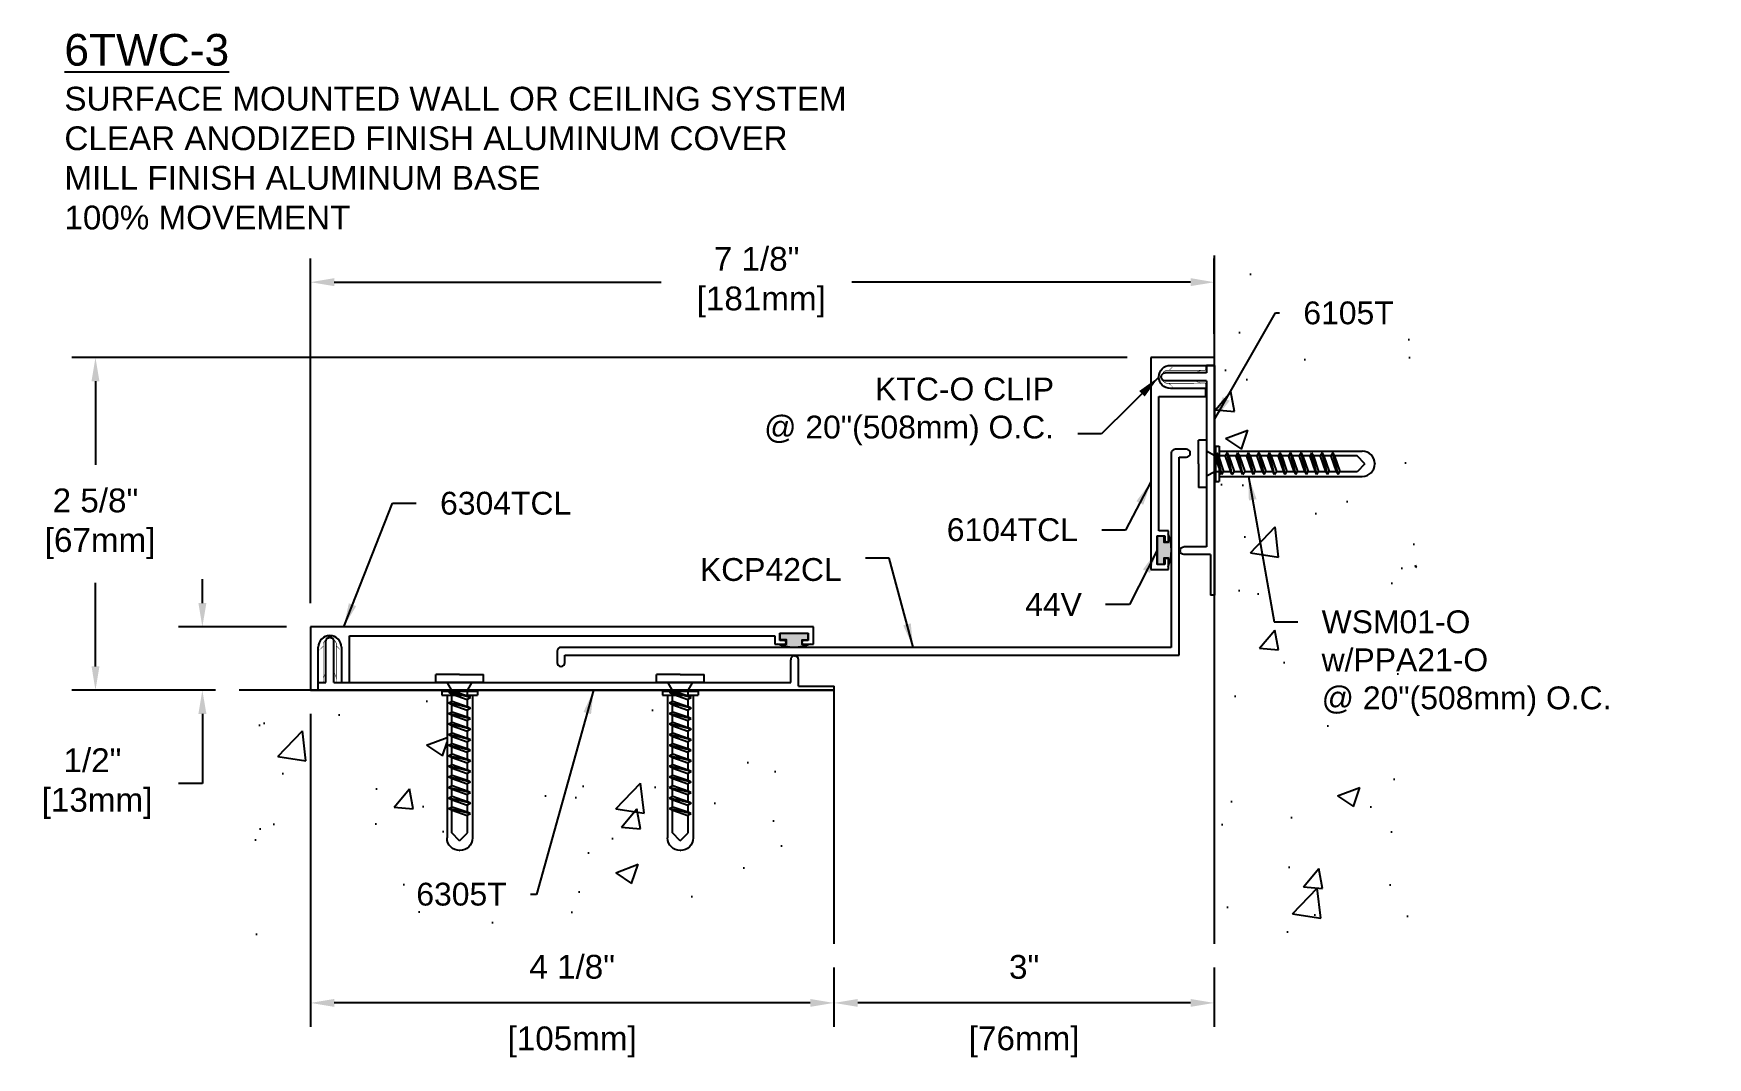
# Model space of a CAD drawing. Header units: inches. Extents: x 0.7 to 13.9, y -2.3 to 5.8.
import ezdxf

# ---------------------------------------------------------------- set-up
doc = ezdxf.new("R2010")
doc.units = ezdxf.units.IN
doc.header["$MEASUREMENT"] = 0
for name, color, linetype in [('Anchors', 4, 'Continuous'), ('Conditions', 1, 'Continuous'), ('Dimensions', 3, 'Continuous'), ('Fillers', 2, 'Continuous'), ('Metals', 7, 'Continuous'), ('Text', 2, 'Continuous')]:
    doc.layers.add(name, color=color, linetype=linetype)
doc.styles.add('arial', font='arial.ttf')
doc.dimstyles.new('ARIAL', dxfattribs={"dimtxt": 0.1875, "dimasz": 0.1875, "dimexe": 0.1875, "dimexo": 0.1875, "dimgap": 0.1875, "dimtad": 0, "dimtih": 1, "dimtoh": 1, "dimdec": 4, "dimzin": 3, "dimdsep": 46, "dimlunit": 4, "dimtxsty": 'arial', "dimcen": 0.1875, "dimadec": 0, "dimazin": 0, "dimtfac": 1, "dimtdec": 4, "dimtofl": 0, "dimtmove": 0, "dimatfit": 3, "dimfxl": 0, "dimfrac": 2, "dimtolj": 1, "dimtzin": 0, "dimarcsym": 0})

# ---------------------------------------------------------------- blocks, each defined once
blk = doc.blocks.new('6104T')
for p, q in [((-0.062, 0.5), (1.61, 0.5)), ((-0.062, 0), (-0.062, 0.5)), ((0.092, 0.438), (0.091, 0.438)), ((0.245, 0.438), (0.245, 0.068)), ((1.305, 0.438), (0.245, 0.438)), ((1.305, 0.362), (1.305, 0.438)), ((1.345, 0.45), (1.345, 0.392)), ((1.57, 0.45), (1.345, 0.45)), ((1.57, 0.392), (1.57, 0.45)), ((1.61, 0.5), (1.61, 0.362)), ((0, 0.347), (0, 0)), ((0.183, 0.068), (0.183, 0.347)), ((1.381, 0.362), (1.305, 0.362)), ((1.345, 0.392), (1.381, 0.392)), ((1.395, 0.378), (1.395, 0.376)), ((1.52, 0.376), (1.52, 0.378)), ((1.534, 0.392), (1.57, 0.392)), ((1.61, 0.362), (1.534, 0.362)), ((0, 0), (-0.062, 0)), ((0.245, 0.068), (0.183, 0.068))]:
    blk.add_line(p, q)
for centre, radius, start, end in [((0.091, 0.347), 0.091, 90, 180), ((0.092, 0.347), 0.091, 0, 90), ((1.381, 0.378), 0.014, 0, 90), ((1.381, 0.376), 0.014, 270, 0), ((1.534, 0.378), 0.014, 90, 180), ((1.534, 0.376), 0.014, 180, 270)]:
    blk.add_arc(centre, radius, start, end)
blk = doc.blocks.new('6105T')
for p, q in [((-1.723, 0.419), (-1.721, 0.419)), ((-1.753, 0.062), (-1.753, 0.389)), ((-1.691, 0.062), (-1.691, 0.389)), ((-0.352, 0.27), (-0.35, 0.27)), ((-0.382, 0.062), (-0.382, 0.24)), ((-0.32, 0.031), (-0.32, 0.24)), ((-1.813, 0), (-1.813, 0.062)), ((-1.813, 0.062), (-1.753, 0.062)), ((-1.813, 0), (0, 0)), ((-1.691, 0.062), (-0.382, 0.062)), ((-0.32, 0.031), (0, 0.031)), ((0, 0), (0, 0.031))]:
    blk.add_line(p, q)
for centre, start, end in [((-1.723, 0.389), 90, 180), ((-1.721, 0.389), 0, 90), ((-0.352, 0.24), 90, 180), ((-0.35, 0.24), 0, 90)]:
    blk.add_arc(centre, 0.03, start, end)
blk = doc.blocks.new('6304T')
for p, q in [((-0.062, 0.5), (-0.062, 0)), ((3.905, 0.5), (-0.062, 0.5)), ((0.245, 0.43), (3.6, 0.43)), ((0.245, 0.06), (0.245, 0.43)), ((3.6, 0.43), (3.6, 0.362)), ((3.64, 0.45), (3.865, 0.45)), ((3.64, 0.392), (3.64, 0.45)), ((3.865, 0.45), (3.865, 0.392)), ((3.905, 0.362), (3.905, 0.5)), ((0, 0), (0, 0.339)), ((0.183, 0.339), (0.183, 0.06)), ((3.6, 0.362), (3.676, 0.362)), ((3.676, 0.392), (3.64, 0.392)), ((3.69, 0.376), (3.69, 0.378)), ((3.815, 0.378), (3.815, 0.376)), ((3.865, 0.392), (3.829, 0.392)), ((3.829, 0.362), (3.905, 0.362)), ((-0.062, 0), (0, 0)), ((0.183, 0.06), (0.245, 0.06))]:
    blk.add_line(p, q)
for centre, radius, start, end in [((0.091, 0.339), 0.0915, 0, 180), ((3.676, 0.378), 0.014, 0, 90), ((3.676, 0.376), 0.014, 270, 360), ((3.829, 0.378), 0.014, 90, 180), ((3.829, 0.376), 0.014, 180, 270)]:
    blk.add_arc(centre, radius, start, end)
blk = doc.blocks.new('6305T')
for p, q in [((-3.978, 0.419), (-3.976, 0.419)), ((-4.008, 0.062), (-4.008, 0.389)), ((-3.946, 0.062), (-3.946, 0.389)), ((-0.312, 0.27), (-0.31, 0.27)), ((-0.342, 0.062), (-0.342, 0.24)), ((-0.28, 0.031), (-0.28, 0.24)), ((-4.068, 0), (-4.068, 0.062)), ((-4.068, 0.062), (-4.008, 0.062)), ((-4.068, 0), (0, 0)), ((-3.946, 0.062), (-0.342, 0.062)), ((-0.28, 0.031), (0, 0.031)), ((0, 0), (0, 0.031))]:
    blk.add_line(p, q)
for centre, start, end in [((-3.978, 0.389), 90, 180), ((-3.976, 0.389), 0, 90), ((-0.312, 0.24), 90, 180), ((-0.31, 0.24), 0, 90)]:
    blk.add_arc(centre, 0.03, start, end)
blk = doc.blocks.new('44v')
blk.add_hatch(color=256).paths.add_polyline_path([(0.11, 0), (-0.11, 0), (-0.11, -0.053), (-0.06, -0.053), (-0.06, -0.086), (-0.13, -0.086, 0.199136), (0.131, -0.086), (0.061, -0.086), (0.061, -0.054), (0.11, -0.054)])
blk.add_lwpolyline([(-0.13, -0.086), (-0.06, -0.086), (-0.06, -0.053), (-0.11, -0.053), (-0.11, 0), (0.11, 0), (0.11, -0.054), (0.061, -0.054), (0.061, -0.086), (0.131, -0.086, -0.199136)], format="xyb", close=True)
blk = doc.blocks.new('A$CB5')
for points in [[(0, 0.252, 0, 0.005, 0), (0.04, 0.291, 0.005, 0.005, 0)], [(0.183, 0.252, 0, 0.005, 0), (0.142, 0.294, 0.005, 0.005, 0)], [(0.06, 0.097, 0, 0.005, 0), (0.041, 0.041, 0.005, 0.005, 0)], [(0.122, 0.097, 0, 0.005, 0), (0.142, 0.041, 0.005, 0.005, 0)]]:
    blk.add_lwpolyline(points, format="xyseb")
at = {"const_width": 0.005}
for points in [[(0.041, 0.313), (0.041, 0.014, -0.414214), (0.031, 0.004), (0.003, 0.004)], [(0.041, 0.313, -0.804927), (0.143, 0.307, 0.586365)], [(0.143, 0.307), (0.141, 0.013, 0.4154), (0.151, 0.003), (0.183, 0.003)]]:
    blk.add_lwpolyline(points, format="xyb", dxfattribs=at)
blk = doc.blocks.new('tclip')
blk.add_blockref('A$CB5', (3.433, 2.823))
blk = doc.blocks.new('WSM01')
for p, q in [((0.005, 0.063), (-0.183, 0.063)), ((-0.183, 0.001), (-0.183, 0.063)), ((0.192, 0.001), (-0.183, 0.001)), ((-0.058, -0.064), (-0.093, 0.001)), ((0.005, 0.063), (0.192, 0.063)), ((0.067, -0.064), (0.103, 0.001)), ((0.192, 0.001), (0.192, 0.063)), ((-0.081, -0.12), (0.091, -0.078)), ((-0.081, -0.12), (-0.055, -0.106)), ((-0.081, -0.12), (-0.055, -0.134)), ((-0.058, -0.107), (-0.058, -0.064)), ((0.067, -0.064), (-0.058, -0.064)), ((0.065, -0.064), (-0.055, -0.106)), ((0.065, -0.093), (-0.055, -0.134)), ((0.091, -0.078), (0.065, -0.064)), ((0.091, -0.078), (0.065, -0.093)), ((0.067, -0.065), (0.067, -0.064)), ((0.067, -0.149), (0.067, -0.092)), ((-0.081, -0.203), (0.091, -0.162)), ((-0.081, -0.203), (-0.055, -0.189)), ((-0.081, -0.203), (-0.055, -0.218)), ((-0.081, -0.287), (0.091, -0.245)), ((-0.058, -0.191), (-0.058, -0.133)), ((-0.058, -0.274), (-0.058, -0.216)), ((0.065, -0.147), (-0.055, -0.189)), ((0.065, -0.176), (-0.055, -0.218)), ((0.065, -0.231), (-0.055, -0.272)), ((0.065, -0.259), (-0.055, -0.301)), ((0.091, -0.162), (0.065, -0.147)), ((0.091, -0.162), (0.065, -0.176)), ((0.091, -0.245), (0.065, -0.231)), ((0.091, -0.245), (0.065, -0.259)), ((0.067, -0.232), (0.067, -0.175)), ((0.067, -0.315), (0.067, -0.258)), ((-0.081, -0.287), (-0.055, -0.272)), ((-0.081, -0.287), (-0.055, -0.301)), ((-0.081, -0.37), (0.091, -0.328)), ((-0.081, -0.37), (-0.055, -0.356)), ((-0.081, -0.37), (-0.055, -0.384)), ((-0.058, -0.357), (-0.058, -0.3)), ((-0.058, -0.441), (-0.058, -0.383)), ((0.065, -0.314), (-0.055, -0.356)), ((0.065, -0.343), (-0.055, -0.384)), ((0.091, -0.328), (0.065, -0.314)), ((0.091, -0.328), (0.065, -0.343)), ((0.067, -0.399), (0.067, -0.342)), ((-0.081, -0.453), (0.091, -0.412)), ((-0.081, -0.453), (-0.055, -0.439)), ((-0.081, -0.453), (-0.055, -0.468)), ((-0.081, -0.537), (0.091, -0.495)), ((-0.081, -0.537), (-0.055, -0.522)), ((-0.058, -0.524), (-0.058, -0.466)), ((0.065, -0.397), (-0.055, -0.439)), ((0.065, -0.426), (-0.055, -0.468)), ((0.065, -0.481), (-0.055, -0.522)), ((0.065, -0.509), (-0.055, -0.551)), ((0.091, -0.412), (0.065, -0.397)), ((0.091, -0.412), (0.065, -0.426)), ((0.091, -0.495), (0.065, -0.481)), ((0.091, -0.495), (0.065, -0.509)), ((0.067, -0.482), (0.067, -0.425)), ((0.067, -0.565), (0.067, -0.508)), ((-0.081, -0.537), (-0.055, -0.551)), ((-0.081, -0.62), (0.091, -0.578)), ((-0.081, -0.62), (-0.055, -0.606)), ((-0.081, -0.62), (-0.055, -0.634)), ((-0.058, -0.607), (-0.058, -0.55)), ((-0.058, -0.691), (-0.058, -0.633)), ((0.065, -0.564), (-0.055, -0.606)), ((0.065, -0.593), (-0.055, -0.634)), ((0.065, -0.647), (-0.055, -0.689)), ((0.091, -0.578), (0.065, -0.564)), ((0.091, -0.578), (0.065, -0.593)), ((0.091, -0.662), (0.065, -0.647)), ((0.067, -0.649), (0.067, -0.592)), ((-0.081, -0.703), (0.091, -0.662)), ((-0.081, -0.703), (-0.055, -0.689)), ((-0.081, -0.703), (-0.055, -0.718)), ((-0.081, -0.787), (0.091, -0.745)), ((-0.081, -0.787), (-0.055, -0.772)), ((-0.081, -0.787), (-0.055, -0.801)), ((-0.058, -0.774), (-0.058, -0.716)), ((0.065, -0.676), (-0.055, -0.718)), ((0.065, -0.731), (-0.055, -0.772)), ((0.065, -0.759), (-0.055, -0.801)), ((0.091, -0.662), (0.065, -0.676)), ((0.091, -0.745), (0.065, -0.731)), ((0.091, -0.745), (0.065, -0.759)), ((0.067, -0.732), (0.067, -0.675)), ((0.067, -0.815), (0.067, -0.758)), ((-0.081, -0.87), (0.091, -0.828)), ((-0.081, -0.87), (-0.055, -0.856)), ((-0.081, -0.87), (-0.055, -0.884)), ((-0.081, -0.953), (0.091, -0.912)), ((-0.058, -0.857), (-0.058, -0.8)), ((-0.058, -0.941), (-0.058, -0.883)), ((0.065, -0.814), (-0.055, -0.856)), ((0.065, -0.843), (-0.055, -0.884)), ((0.065, -0.897), (-0.055, -0.939)), ((0.091, -0.828), (0.065, -0.814)), ((0.091, -0.828), (0.065, -0.843)), ((0.091, -0.912), (0.065, -0.897)), ((0.091, -0.912), (0.065, -0.926)), ((0.067, -0.899), (0.067, -0.842)), ((-0.081, -0.953), (-0.055, -0.939)), ((-0.081, -0.953), (-0.055, -0.968)), ((-0.081, -1.037), (0.091, -0.995)), ((-0.081, -1.037), (-0.055, -1.022)), ((-0.081, -1.037), (-0.055, -1.051)), ((-0.058, -1.024), (-0.058, -0.966)), ((-0.058, -1.187), (-0.058, -1.05)), ((0.065, -0.926), (-0.055, -0.968)), ((0.065, -0.981), (-0.055, -1.022)), ((0.065, -1.009), (-0.055, -1.051)), ((0.091, -0.995), (0.065, -0.981)), ((0.091, -0.995), (0.065, -1.009)), ((0.067, -0.982), (0.067, -0.925)), ((0.067, -1.187), (0.067, -1.008)), ((0.005, -1.249), (-0.058, -1.187)), ((0.005, -1.249), (0.067, -1.187))]:
    blk.add_line(p, q)
blk = doc.blocks.new('PPA21')
for p, q in [((0.14, 0.03), (-0.14, 0.03)), ((-0.14, 0.03), (-0.14, 0)), ((0.14, 0), (-0.14, 0)), ((-0.1, 0), (-0.1, -1.128)), ((0.1, 0), (0.1, -1.128)), ((0.14, 0.03), (0.14, 0)), ((0.001, -1.227), (-0.001, -1.227))]:
    blk.add_line(p, q)
for centre, start, end in [((-0.001, -1.128), 180, 270), ((0.001, -1.128), 270, 0)]:
    blk.add_arc(centre, 0.099, start, end)
blk = doc.blocks.new('*D10')
at = {"layer": 'Defpoints', "color": 0}
for p in [(7.057, -1.39), (10.057, -1.39), (7.057, -1.857)]:
    blk.add_point(p, dxfattribs=at)
at = {"layer": 'Dimensions', "color": 0, "lineweight": -2}
for p, q in [((7.057, -1.577), (7.057, -2.045)), ((10.057, -1.577), (10.057, -2.045)), ((9.87, -1.857), (7.245, -1.857))]:
    blk.add_line(p, q, dxfattribs=at)
at = {"layer": 'Dimensions', "color": 0}
for points in [[(7.245, -1.826), (7.245, -1.888), (7.057, -1.857)], [(9.87, -1.826), (9.87, -1.888), (10.057, -1.857)]]:
    blk.add_solid(points, dxfattribs=at)
at = {"layer": 'Dimensions', "color": 0, "char_height": 0.1875, "attachment_point": 5, "style": 'arial'}
for s, insert in [('\\A1;3"', (8.557, -1.574)), ('\\A1;[76mm]', (8.557, -2.165))]:
    blk.add_mtext(s, dxfattribs=dict(at, insert=insert))
blk = doc.blocks.new('*D11')
at = {"layer": 'Defpoints', "color": 0}
for p in [(2.927, 0.61), (7.057, -1.39), (2.927, -1.857)]:
    blk.add_point(p, dxfattribs=at)
at = {"layer": 'Dimensions', "color": 0, "lineweight": -2}
for p, q in [((2.927, 0.423), (2.927, -2.045)), ((7.057, -1.577), (7.057, -2.045)), ((6.87, -1.857), (3.115, -1.857))]:
    blk.add_line(p, q, dxfattribs=at)
at = {"layer": 'Dimensions', "color": 0}
for points in [[(3.115, -1.826), (3.115, -1.888), (2.927, -1.857)], [(6.87, -1.826), (6.87, -1.888), (7.057, -1.857)]]:
    blk.add_solid(points, dxfattribs=at)
at = {"layer": 'Dimensions', "color": 0, "char_height": 0.1875, "attachment_point": 5, "style": 'arial'}
for s, insert in [('\\A1;4 1/8"', (4.992, -1.573)), ('\\A1;[105mm]', (4.992, -2.165))]:
    blk.add_mtext(s, dxfattribs=dict(at, insert=insert))
blk = doc.blocks.new('*D12')
at = {"layer": 'Defpoints', "color": 0}
for p in [(9.557, 3.235), (1.232, 0.61), (2.366, 0.61)]:
    blk.add_point(p, dxfattribs=at)
at = {"layer": 'Dimensions', "color": 0, "lineweight": -2}
for p, q in [((9.37, 3.235), (1.045, 3.235)), ((1.232, 3.048), (1.232, 2.388)), ((1.232, 0.798), (1.232, 1.457)), ((2.179, 0.61), (1.045, 0.61))]:
    blk.add_line(p, q, dxfattribs=at)
at = {"layer": 'Dimensions', "color": 0}
for points in [[(1.201, 3.048), (1.263, 3.048), (1.232, 3.235)], [(1.201, 0.798), (1.263, 0.798), (1.232, 0.61)]]:
    blk.add_solid(points, dxfattribs=at)
at = {"layer": 'Dimensions', "color": 0, "insert": (1.232, 1.923), "char_height": 0.1875, "attachment_point": 5, "style": 'arial'}
blk.add_mtext('\\A1;2 5/8"\\P [67mm]', dxfattribs=at)
blk = doc.blocks.new('*D13')
at = {"layer": 'Defpoints', "color": 0}
for p in [(2.927, 1.11), (2.075, 0.61), (2.366, 0.61)]:
    blk.add_point(p, dxfattribs=at)
at = {"layer": 'Dimensions', "color": 0, "lineweight": -2}
for p, q in [((2.075, 1.298), (2.075, 1.485)), ((2.74, 1.11), (1.888, 1.11)), ((2.179, 0.61), (1.888, 0.61)), ((2.075, 0.423), (2.075, -0.127)), ((2.075, -0.127), (1.888, -0.127))]:
    blk.add_line(p, q, dxfattribs=at)
at = {"layer": 'Dimensions', "color": 0}
for points in [[(2.044, 1.298), (2.107, 1.298), (2.075, 1.11)], [(2.044, 0.423), (2.107, 0.423), (2.075, 0.61)]]:
    blk.add_solid(points, dxfattribs=at)
at = {"layer": 'Dimensions', "color": 0, "insert": (1.208, -0.127), "char_height": 0.1875, "attachment_point": 5, "style": 'arial'}
blk.add_mtext('\\A1;1/2"\\P [13mm]', dxfattribs=at)
blk = doc.blocks.new('*D14')
at = {"layer": 'Defpoints', "color": 0}
for p in [(2.927, 3.829), (10.057, 3.235), (2.927, 1.11)]:
    blk.add_point(p, dxfattribs=at)
at = {"layer": 'Dimensions', "color": 0, "lineweight": -2}
for p, q in [((2.927, 1.298), (2.927, 4.017)), ((10.057, 3.423), (10.057, 4.017)), ((3.115, 3.829), (5.694, 3.829)), ((9.87, 3.829), (7.199, 3.829))]:
    blk.add_line(p, q, dxfattribs=at)
at = {"layer": 'Dimensions', "color": 0}
for points in [[(3.115, 3.861), (3.115, 3.798), (2.927, 3.829)], [(9.87, 3.861), (9.87, 3.798), (10.057, 3.829)]]:
    blk.add_solid(points, dxfattribs=at)
at = {"layer": 'Dimensions', "color": 0, "insert": (6.447, 3.829), "char_height": 0.1875, "attachment_point": 5, "style": 'arial'}
blk.add_mtext('\\A1;7 1/8"\\P [181mm]', dxfattribs=at)
blk = doc.blocks.new('kcp42')
for p, q in [((-0.062, 1.594), (-0.062, 0.062)), ((0.058, 1.625), (-0.031, 1.625)), ((0.088, 1.593), (0.088, 1.595)), ((0, 1.563), (0.058, 1.563)), ((0, 0), (0, 1.563)), ((-4.907, 0.031), (-4.907, -0.058)), ((-0.062, 0.062), (-4.876, 0.062)), ((-4.845, 0), (0, 0)), ((-4.845, -0.058), (-4.845, 0)), ((-4.877, -0.088), (-4.875, -0.088))]:
    blk.add_line(p, q)
for centre, radius, start, end in [((-0.031, 1.594), 0.031, 90, 180), ((0.058, 1.595), 0.03, 0, 90), ((0.058, 1.593), 0.03, 270, 360), ((-4.876, 0.031), 0.031, 90, 180), ((-4.877, -0.058), 0.03, 180, 270), ((-4.875, -0.058), 0.03, 270, 360)]:
    blk.add_arc(centre, radius, start, end)

msp = doc.modelspace()

# ---------------------------------------------------------------- hatches: boundary and pattern name
at = {"layer": 'Conditions'}
h = msp.add_hatch(dxfattribs=at)
h.set_pattern_fill('AR-CONC', color=256, scale=0.25, style=0)
h.paths.add_polyline_path([(11.65271, 4.04084), (10.05745, 4.04084), (10.05745, 2.53664), (10.09545, 2.53664), (10.09545, 2.49664), (11.22336, 2.49664, -0.41421356), (11.32236, 2.39764), (11.32236, 2.39564, -0.41421356), (11.22336, 2.29664), (10.09545, 2.29664), (10.09545, 2.25664), (10.05745, 2.25664), (10.05745, -1.38986), (11.65271, -1.38986)])
h.paths.add_polyline_path([(7.05745, 0.61014), (5.9852, 0.61014), (5.9852, 0.57214), (5.9452, 0.57214), (5.9452, -0.55578, -0.41421356), (5.8462, -0.65478), (5.8442, -0.65478, -0.41421356), (5.7452, -0.55578), (5.7452, 0.57214), (5.7052, 0.57214), (5.7052, 0.61014), (4.2447, 0.61014), (4.2447, 0.57214), (4.2047, 0.57214), (4.2047, -0.55578, -0.41421356), (4.1057, -0.65478), (4.1037, -0.65478, -0.41421356), (4.0047, -0.55578), (4.0047, 0.57214), (3.9647, 0.57214), (3.9647, 0.61014), (2.36642, 0.61014), (2.36642, -1.38986), (7.05745, -1.38986)])
h.paths.add_polyline_path([(11.60591, 2.05699), (13.94726, 2.05699), (13.94726, 1.42768), (11.60591, 1.42768)], flags=9)

# ---------------------------------------------------------------- linework, layer by layer
for points in [[(10.05745, -1.38986), (10.05745, 4.04084)], [(7.05745, -1.38986), (7.05745, 0.61014), (2.36642, 0.61014)]]:
    msp.add_lwpolyline(points, dxfattribs=at)

# ---------------------------------------------------------------- block references
at = {"layer": 'Anchors', "xscale": -1, "rotation": 89.9999999999967}
msp.add_blockref('tclip', (12.8157, 6.60693), dxfattribs=at)
at = {"layer": 'Anchors', "rotation": 89.9999999999999}
for name, p in [('WSM01', (9.99599, 2.39174)), ('PPA21', (10.09545, 2.39664))]:
    msp.add_blockref(name, p, dxfattribs=at)
at = {"layer": 'Anchors'}
msp.add_blockref('tclip', (-0.4435, -2.15612), dxfattribs=at)
at = {"layer": 'Anchors', "xscale": -1}
for name, p in [('WSM01', (4.10959, 0.6716)), ('WSM01', (5.85009, 0.6716)), ('PPA21', (4.1047, 0.57214)), ('PPA21', (5.8452, 0.57214))]:
    msp.add_blockref(name, p, dxfattribs=at)
at = {"layer": 'Fillers', "xscale": -1, "rotation": 89.9999999999967}
msp.add_blockref('44v', (9.60745, 1.71564), dxfattribs=at)
at = {"layer": 'Fillers'}
msp.add_blockref('44v', (6.74195, 1.06014), dxfattribs=at)
at = {"layer": 'Metals', "xscale": -1, "rotation": 89.9999999999967}
for name, p in [('6104T', (10.05745, 3.17314)), ('6105T', (10.05745, 1.36014))]:
    msp.add_blockref(name, p, dxfattribs=at)
at = {"layer": 'Metals'}
for name, p in [('kcp42', (9.77977, 0.88625)), ('6304T', (2.98945, 0.61014)), ('6305T', (7.05745, 0.61014))]:
    msp.add_blockref(name, p, dxfattribs=at)

# ---------------------------------------------------------------- texts
at = {"layer": 'Text', "insert": (0.98678, 5.78767), "char_height": 0.25, "width": 6.5, "attachment_point": 1, "style": 'arial'}
msp.add_mtext('{\\L6TWC-3\\P\\H0.75x;\\lSURFACE MOUNTED WALL OR CEILING SYSTEM\\PCLEAR ANODIZED FINISH ALUMINUM COVER\\PMILL FINISH ALUMINUM BASE\\P100% MOVEMENT}', dxfattribs=at)
at = {"layer": 'Text', "char_height": 0.18, "style": 'arial'}
for s, insert, attachment_point in [('\\A1;6105T', (10.75932, 3.67707), 1), ('KTC-O CLIP\\P@ 20"(508mm) O.C.', (8.79274, 2.54202), 9), ('\\A1;6304TCL', (3.95024, 2.17551), 1), ('\\A1;6104TCL', (8.98112, 1.78405), 9), ('KCP42CL', (7.11776, 1.56116), 6), ('\\A1;44V', (9.01242, 1.19669), 9), ('WSM01-O\\Pw/PPA21-O\\P@ 20"(508mm) O.C.', (10.90356, 1.23987), 1), ('\\A1;6305T', (4.47554, -1.09146), 9)]:
    msp.add_mtext(s, dxfattribs=dict(at, insert=insert, attachment_point=attachment_point))

# ---------------------------------------------------------------- dimensions: what is measured, and where the dimension line sits
at = {"layer": 'Dimensions'}
dim = msp.add_linear_dim(base=(2.92745, 3.82939), p1=(10.05745, 3.23514), p2=(2.92745, 1.11014), dimstyle='ARIAL', override={"dimpost": '\\X'}, dxfattribs=at)
dim.commit()
dim.dimension.update_dxf_attribs({"geometry": '*D14', "text_midpoint": (6.44676, 3.82939), "dimtype": 160})
for base, p1, picture, middle in [((1.23202, 0.61014), (9.55745, 3.23514), '*D12', (1.23202, 1.92264)), ((2.07531, 0.61014), (2.92745, 1.11014), '*D13', (1.20828, -0.12688))]:
    dim = msp.add_linear_dim(base=base, p1=p1, p2=(2.36642, 0.61014), angle=90, dimstyle='ARIAL', override={"dimpost": '\\X'}, dxfattribs=at)
    dim.commit()
    dim.dimension.update_dxf_attribs({"geometry": picture, "text_midpoint": middle, "dimtype": 160})
for base, p1, p2, picture, middle in [((2.92745, -1.85714), (7.05745, -1.38986), (2.92745, 0.61014), '*D11', (4.99245, -1.85714)), ((7.05745, -1.85714), (10.05745, -1.38986), (7.05745, -1.38986), '*D10', (8.55745, -1.85714))]:
    dim = msp.add_linear_dim(base=base, p1=p1, p2=p2, dimstyle='ARIAL', override={"dimpost": '\\X'}, dxfattribs=at)
    dim.commit()
    dim.dimension.update_dxf_attribs({"geometry": picture, "text_midpoint": middle})

# ---------------------------------------------------------------- leaders
at = {"layer": 'Text', "annotation_type": 0, "has_hookline": 1}
for points, hookline_direction, text_width in [([(10.05745, 2.74565), (10.54063, 3.58707), (10.57182, 3.58707)], 0, 0.69851), ([(9.61945, 3.08114), (9.16774, 2.63202), (8.98024, 2.63202)], 1, 2.25135), ([(9.55745, 2.25311), (9.35612, 1.87405), (9.16862, 1.87405)], 1, 1.01603), ([(10.32743, 2.29664), (10.52856, 1.14987), (10.71606, 1.14987)], 0, 2.25135), ([(3.19024, 1.11014), (3.57524, 2.08551), (3.76274, 2.08551)], 0, 1.01603), ([(7.68151, 0.94875), (7.49276, 1.65116), (7.30526, 1.65116)], 1, 1.0908), ([(9.60745, 1.71564), (9.38742, 1.28669), (9.19992, 1.28669)], 1, 0.44226), ([(5.16149, 0.61014), (4.71165, -1.00146), (4.66304, -1.00146)], 1, 0.69851)]:
    msp.add_leader(points, dimstyle='ARIAL', dxfattribs=dict(at, hookline_direction=hookline_direction, text_width=text_width))

doc.saveas('drawing.dxf')
